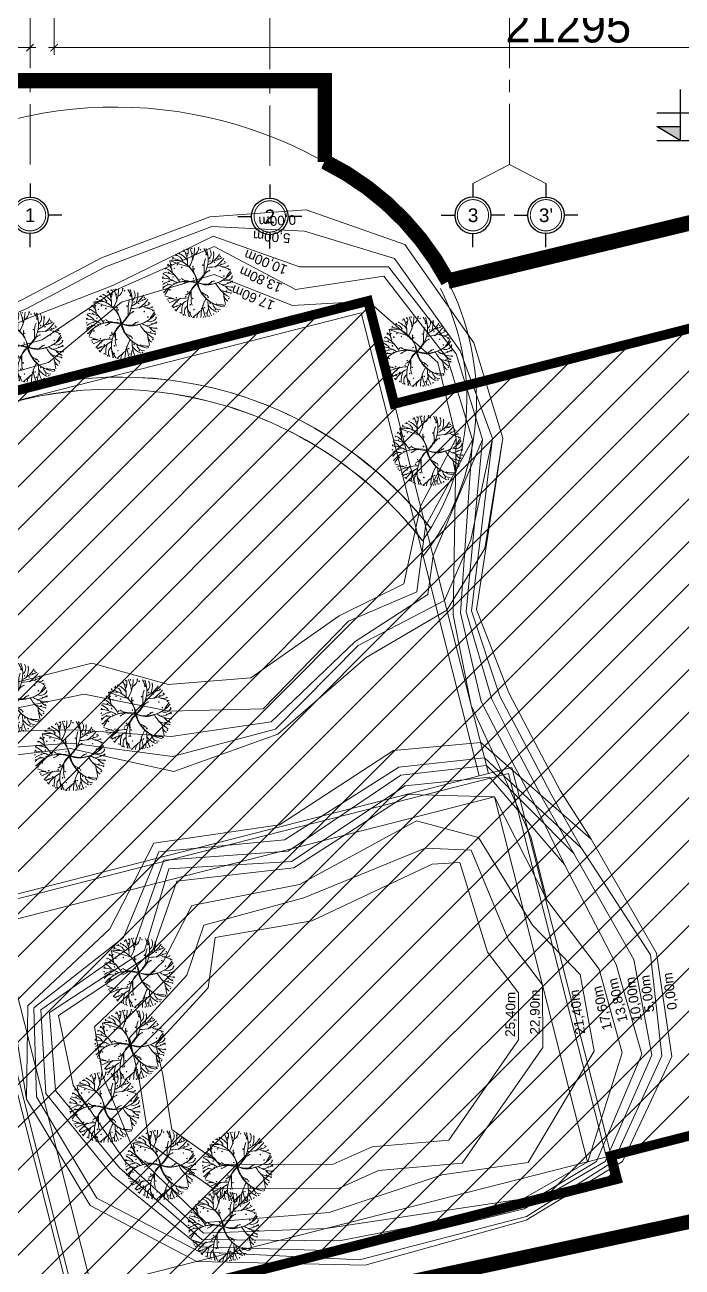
# Model space of a CAD drawing. Header units: millimetres. Extents: x 886808 to 1650903, y -1008069 to 230892.
# Drawn here: x 976411 to 990026, y -286187 to -260456 of the extents above; entities that cross this region are included whole.
import ezdxf
from ezdxf.enums import TextEntityAlignment as Align

# ---------------------------------------------------------------- set-up
doc = ezdxf.new("R2010")
doc.units = ezdxf.units.MM
for name, pattern in [('CENTER', [2, 1.25, -0.25, 0.25, -0.25]), ('CENTER2', [28.575, 19.05, -3.175, 3.175, -3.175]), ('CONTINOUS', [0]), ('DASHED2', [0.375, 0.25, -0.125]), ('PHANTOM2', [31.75, 15.875, -3.175, 3.175, -3.175, 3.175, -3.175])]:
    doc.linetypes.add(name, pattern=pattern)
doc.layers.get('0').update_dxf_attribs({"lineweight": 0})
for name, color, linetype, lineweight in [('0___TUONG XAY MOI', 10, 'Continuous', 40), ('8l', 8, 'Continuous', 5), ('8l NET TO', 8, 'Continuous', 9), ('A_Dim', 8, 'Continuous', 5), ('DIM', 149, 'Continuous', 13), ('DMANH', 116, 'Continuous', 15), ('net truc', 250, 'CENTER2', 5), ('Text', 250, 'Continuous', 25)]:
    doc.layers.add(name, color=color, linetype=linetype, lineweight=lineweight)
doc.layers.add('0_Kinh', color=142, linetype='Continuous')
doc.layers.add('4', color=4, linetype='Continuous')
doc.styles.add('Arial', font='arial.ttf', dxfattribs={"height": 253.361452})
doc.styles.add('ISO2', font='')
doc.styles.get('ISO2').set_extended_font_data('.VnAvantH')
doc.dimstyles.new('Copy of 1-100-Ll', dxfattribs={"dimtxt": 700, "dimasz": 150, "dimexe": 150, "dimexo": 300, "dimgap": 90, "dimtad": 1, "dimdec": 0, "dimrnd": 5, "dimzin": 0, "dimtxsty": 'ISO2', "dimblk": 'ARCHTICK', "dimcen": 100, "dimdle": 120, "dimclrd": 256, "dimclre": 256, "dimclrt": 2, "dimadec": 0, "dimazin": 0, "dimtfac": 1, "dimtdec": 0, "dimtix": 1, "dimtmove": 1, "dimatfit": 3, "dimldrblk": 'OPEN30', "dimfxl": 900, "dimtolj": 1, "dimtzin": 0, "dimlwd": 13, "dimlwe": 13, "dimarcsym": 1})

# ---------------------------------------------------------------- blocks, each defined once
blk = doc.blocks.new('tree9')
for centre, radius, start, end in [((-795, 318), 758, 35.2556, 48.2655), ((-245, 896), 3.75, 0, 180), ((-245, 896), 3.75, 180, 0), ((-721, 672), 546, 356.9454, 26.6607), ((-298, 894), 128, 326.7152, 25.9404), ((-182, 938), 3.75, 0, 180), ((-182, 938), 3.75, 180, 0), ((-8233, 4110), 8688, 338.0574, 338.8265), ((-130, 948), 3.75, 0, 180), ((-130, 948), 3.75, 180, 0), ((1344, 400), 1582, 158.7733, 158.8265), ((-7645, -9739), 13093, 54.3945, 54.8866), ((-372, 657), 436, 338.9912, 48.6002), ((-81, 976), 3.75, 0, 180), ((-81, 976), 3.75, 180, 0), ((-35, 990), 3.75, 0, 180), ((-35, 990), 3.75, 180, 0), ((-77, 906), 101, 335.3975, 62.7353), ((-220, 829), 301, 3.2809, 33.8333), ((46, 990), 3.75, 0, 180), ((46, 990), 3.75, 180, 0), ((-261, 1023), 384, 323.3595, 356.7486), ((-195, 1241), 546, 296.9454, 326.6607), ((56, 931), 3.75, 0, 180), ((56, 931), 3.75, 180, 0), ((-5, 1058), 198, 302.6988, 336.0759), ((119, 987), 3.75, 0, 180), ((119, 987), 3.75, 180, 0), ((123, 913), 3.75, 0, 180), ((123, 913), 3.75, 180, 0), ((-539, 1128), 758, 335.2556, 348.2655), ((161, 962), 3.75, 0, 180), ((161, 962), 3.75, 180, 0), ((172, 903), 3.75, 0, 180), ((172, 903), 3.75, 180, 0), ((203, 966), 3.75, 0, 180), ((203, 966), 3.75, 180, 0), ((208, 986), 128, 266.7152, 325.9404), ((-974, 9465), 8688, 278.0574, 278.8265), ((280, 931), 3.75, 0, 180), ((280, 931), 3.75, 180, 0), ((602, -684), 1582, 98.7733, 98.8265), ((-372, 607), 101, 35.3975, 122.7353), ((-377, 445), 301, 63.2809, 93.8333), ((-375, 745), 3.75, 0, 180), ((-375, 745), 3.75, 180, 0), ((-565, 505), 384, 23.3595, 56.7486), ((-322, 836), 3.75, 0, 180), ((-322, 836), 3.75, 180, 0), ((-467, 745), 198, 2.6988, 36.0759), ((-287, 805), 3.75, 0, 180), ((-287, 805), 3.75, 180, 0), ((-242, 752), 3.75, 0, 180), ((-242, 752), 3.75, 180, 0), ((-210, 843), 3.75, 0, 180), ((-210, 843), 3.75, 180, 0), ((-183, 765), 3.75, 0, 180), ((-183, 765), 3.75, 180, 0), ((-173, 870), 3.75, 0, 180), ((-173, 870), 3.75, 180, 0), ((-123, 826), 3.75, 0, 180), ((-123, 826), 3.75, 180, 0), ((-42, 875), 3.75, 0, 180), ((-42, 875), 3.75, 180, 0), ((20, 731), 2.53, 3.3236, 206.7152), ((1484, 1468), 1642, 206.7152, 209.7311), ((-33, 931), 436, 278.9912, 348.6002), ((-219, 645), 292, 330.3554, 21.8196), ((54, 750), 3.75, 0, 180), ((54, 750), 3.75, 0, 180), ((54, 750), 3.75, 0, 180), ((54, 750), 3.75, 180, 0), ((54, 750), 3.75, 180, 0), ((54, 750), 3.75, 180, 0), ((154, 821), 3.75, 0, 180), ((154, 821), 3.75, 180, 0), ((244, 863), 3.75, 0, 180), ((244, 863), 3.75, 180, 0), ((330, 800), 101, 275.3975, 2.7353), ((350, 752), 3.75, 0, 180), ((350, 752), 3.75, 180, 0), ((-12673, 2031), 13093, 354.3945, 354.8866), ((192, 885), 301, 303.2809, 333.8333), ((382, 861), 3.75, 0, 180), ((382, 861), 3.75, 180, 0), ((427, 735), 3.75, 0, 180), ((427, 735), 3.75, 180, 0), ((452, 776), 3.75, 0, 180), ((452, 776), 3.75, 180, 0), ((487, 707), 3.75, 0, 180), ((487, 707), 3.75, 180, 0), ((-472, 409), 128, 26.7152, 85.9404), ((-459, 536), 3.75, 0, 180), ((-459, 536), 3.75, 180, 0), ((5063, -11269), 13093, 114.3945, 114.8866), ((-304, 227), 436, 38.9912, 108.6002), ((-430, 560), 3.75, 0, 180), ((-430, 560), 3.75, 180, 0), ((-429, 644), 3.75, 0, 180), ((-429, 644), 3.75, 180, 0), ((-357, 637), 3.75, 0, 180), ((-357, 637), 3.75, 180, 0), ((-175, 917), 317, 246.5623, 270.6123), ((-263, 689), 3.75, 0, 180), ((-263, 689), 3.75, 180, 0), ((-210, 585), 3.75, 0, 180), ((-210, 585), 3.75, 180, 0), ((-78, 2240), 1642, 266.7152, 269.7311), ((-129, 674), 3.75, 0, 180), ((-129, 674), 3.75, 180, 0), ((-127, 674), 1.79, 42.8151, 197.1849), ((5, 715), 140, 197.1849, 241.7271), ((-2916, -3037), 4607, 50.1713, 52.0895), ((28, 700), 3.75, 0, 180), ((28, 700), 3.75, 180, 0), ((-94, 1002), 533, 285.2496, 316.7974), ((1597, -271), 1642, 146.7152, 149.7311), ((214, 602), 3.75, 0, 180), ((214, 602), 3.75, 180, 0), ((226, 629), 2.53, 303.3236, 146.7152), ((245, 640), 3.75, 0, 180), ((245, 640), 3.75, 180, 0), ((560, 1070), 546, 236.9454, 266.6607), ((338, 1018), 384, 263.3595, 296.7486), ((333, 665), 3.75, 0, 180), ((333, 665), 3.75, 180, 0), ((291, 1311), 758, 275.2556, 288.2655), ((392, 585), 3.75, 0, 180), ((392, 585), 3.75, 180, 0), ((403, 543), 3.75, 0, 180), ((403, 543), 3.75, 180, 0), ((497, 813), 198, 242.6988, 276.0759), ((541, 593), 128, 206.7152, 265.9404), ((469, 599), 3.75, 0, 180), ((469, 599), 3.75, 180, 0), ((515, 640), 3.75, 0, 180), ((515, 640), 3.75, 180, 0), ((525, 564), 3.75, 0, 180), ((525, 564), 3.75, 180, 0), ((-491, -68), 546, 56.9454, 86.6607), ((-222, -309), 758, 95.2556, 108.2655), ((-455, 438), 3.75, 0, 180), ((-455, 438), 3.75, 180, 0), ((-428, 189), 198, 62.6988, 96.0759), ((-445, 371), 3.75, 0, 180), ((-445, 371), 3.75, 180, 0), ((-269, -16), 384, 83.3595, 116.7486), ((-122, 117), 301, 123.2809, 153.8333), ((-386, 504), 3.75, 0, 180), ((-386, 504), 3.75, 180, 0), ((-385, 368), 3.75, 0, 180), ((-385, 368), 3.75, 180, 0), ((-382, 441), 3.75, 0, 180), ((-382, 441), 3.75, 180, 0), ((103, 71), 436, 98.9912, 168.6002), ((-294, 367), 3.75, 0, 180), ((-294, 367), 3.75, 180, 0), ((-3023, 1291), 2970, 336.8028, 342.3341), ((-197, 445), 3.75, 0, 180), ((-197, 445), 3.75, 0, 180), ((-197, 445), 3.75, 0, 180), ((-197, 445), 3.75, 180, 0), ((-197, 445), 3.75, 180, 0), ((-197, 445), 3.75, 180, 0), ((-196, 447), 1.79, 102.8151, 257.1849), ((-166, 582), 140, 257.1849, 301.7271), ((37, 169), 318, 88.4216, 136.3069), ((-184, 398), 3.75, 0, 180), ((-184, 398), 3.75, 0, 180), ((-184, 398), 3.75, 180, 0), ((-184, 398), 3.75, 180, 0), ((-161, 459), 3.75, 0, 180), ((-161, 459), 3.75, 180, 0), ((-136, 368), 140, 317.1849, 1.7271), ((-25, 445), 3.75, 0, 180), ((-25, 445), 3.75, 180, 0), ((441, 345), 436, 158.9912, 228.6002), ((420, 322), 409, 156.0737, 190.394), ((373, 775), 436, 218.9912, 288.6002), ((200, 572), 176, 208.762, 283.5925), ((64, 287), 140, 17.1849, 61.7271), ((158, 354), 3.75, 0, 180), ((158, 354), 3.75, 180, 0), ((147, -1238), 1642, 86.7152, 89.7311), ((281, 607), 209, 259.1238, 289.3959), ((791, 330), 546, 176.9454, 206.6607), ((256, 420), 3.75, 0, 180), ((256, 420), 3.75, 180, 0), ((343, 382), 3.75, 0, 180), ((343, 382), 3.75, 180, 0), ((413, 431), 3.75, 0, 180), ((413, 431), 3.75, 180, 0), ((-4994, 12271), 13093, 294.3945, 294.8866), ((452, 375), 3.75, 0, 180), ((452, 375), 3.75, 180, 0), ((453, 501), 3.75, 0, 180), ((453, 501), 3.75, 0, 180), ((453, 501), 3.75, 0, 180), ((453, 501), 3.75, 0, 180), ((453, 501), 3.75, 180, 0), ((453, 501), 3.75, 180, 0), ((453, 501), 3.75, 180, 0), ((453, 501), 3.75, 180, 0), ((7294, 5857), 8688, 218.0574, 218.8265), ((501, 354), 3.75, 0, 180), ((501, 354), 3.75, 180, 0), ((522, 427), 3.75, 0, 180), ((522, 427), 3.75, 180, 0), ((-708, -583), 1582, 38.7733, 38.8265), ((-420, 315), 3.75, 0, 180), ((-420, 315), 3.75, 180, 0), ((-389, 256), 3.75, 0, 180), ((-389, 256), 3.75, 180, 0), ((-371, 221), 3.75, 0, 180), ((-371, 221), 3.75, 180, 0), ((-261, 202), 101, 95.3975, 182.7353), ((-298, 298), 3.75, 0, 180), ((-298, 298), 3.75, 180, 0), ((12742, -1029), 13093, 174.3945, 174.8866), ((-231, 225), 3.75, 0, 180), ((-231, 225), 3.75, 180, 0), ((-190, 285), 3.75, 0, 180), ((-190, 285), 3.75, 180, 0), ((265, -239), 546, 116.9454, 146.6607), ((-182, 179), 3.75, 0, 180), ((-182, 179), 3.75, 180, 0), ((608, -126), 758, 155.2556, 168.2655), ((-85, 180), 3.75, 0, 180), ((-85, 180), 3.75, 0, 180), ((-85, 180), 3.75, 0, 180), ((-85, 180), 3.75, 0, 180), ((-85, 180), 3.75, 180, 0), ((-85, 180), 3.75, 180, 0), ((-85, 180), 3.75, 180, 0), ((-85, 180), 3.75, 180, 0), ((331, -21), 384, 143.3595, 176.7486), ((-34, 274), 1.79, 162.8151, 317.1849), ((-18, 252), 3.75, 0, 180), ((-18, 252), 3.75, 180, 0), ((-1415, -466), 1642, 26.7152, 29.7311), ((50, 271), 2.53, 183.3236, 26.7152), ((197, 328), 1.79, 222.8151, 17.1849), ((224, 322), 3.75, 0, 180), ((224, 322), 3.75, 180, 0), ((235, 189), 3.75, 0, 180), ((235, 189), 3.75, 180, 0), ((368, 108), 128, 146.7152, 205.9404), ((864, 684), 758, 215.2556, 228.2655), ((250, 240), 3.75, 0, 180), ((250, 240), 3.75, 180, 0), ((634, 496), 384, 203.3595, 236.7486), ((294, 196), 3.75, 0, 180), ((294, 196), 3.75, 180, 0), ((446, 557), 301, 243.2809, 273.8333), ((322, 242), 3.75, 0, 180), ((322, 242), 3.75, 180, 0), ((536, 257), 198, 182.6988, 216.0759), ((357, 189), 3.75, 0, 180), ((357, 189), 3.75, 180, 0), ((442, 395), 101, 215.3975, 302.7353), ((396, 305), 3.75, 0, 180), ((396, 305), 3.75, 180, 0), ((448, 235), 3.75, 0, 180), ((448, 235), 3.75, 180, 0), ((480, 280), 3.75, 0, 180), ((480, 280), 3.75, 180, 0), ((-336, 165), 3.75, 0, 180), ((-336, 165), 3.75, 180, 0), ((-290, 122), 3.75, 0, 180), ((-290, 122), 3.75, 180, 0), ((-532, 1686), 1582, 278.7733, 278.8265), ((1044, -8464), 8688, 98.0574, 98.8265), ((-139, 16), 128, 86.7152, 145.9404), ((-235, 140), 3.75, 0, 180), ((-235, 140), 3.75, 180, 0), ((-231, 88), 3.75, 0, 180), ((-231, 88), 3.75, 180, 0), ((-182, 53), 3.75, 0, 180), ((-182, 53), 3.75, 180, 0), ((-174, 139), 3.75, 0, 180), ((-174, 139), 3.75, 0, 180), ((-174, 139), 3.75, 0, 180), ((-174, 139), 3.75, 0, 180), ((-174, 139), 3.75, 0, 180), ((-174, 139), 3.75, 0, 180), ((-174, 139), 3.75, 0, 180), ((-174, 139), 3.75, 0, 180), ((-174, 139), 3.75, 0, 180), ((-174, 139), 3.75, 0, 180), ((-174, 139), 3.75, 0, 180), ((-174, 139), 3.75, 0, 180), ((-174, 139), 3.75, 180, 0), ((-174, 139), 3.75, 180, 0), ((-174, 139), 3.75, 180, 0), ((-174, 139), 3.75, 180, 0), ((-174, 139), 3.75, 180, 0), ((-174, 139), 3.75, 180, 0), ((-174, 139), 3.75, 180, 0), ((-174, 139), 3.75, 180, 0), ((-174, 139), 3.75, 180, 0), ((-174, 139), 3.75, 180, 0), ((-174, 139), 3.75, 180, 0), ((-174, 139), 3.75, 180, 0), ((-130, 98), 3.75, 0, 180), ((-130, 98), 3.75, 180, 0), ((-112, 21), 3.75, 0, 180), ((-112, 21), 3.75, 180, 0), ((74, -56), 198, 122.6988, 156.0759), ((-63, 11), 3.75, 0, 180), ((-63, 11), 3.75, 180, 0), ((-60, 154), 3.75, 0, 180), ((-60, 154), 3.75, 180, 0), ((289, 173), 301, 183.2809, 213.8333), ((-4, 98), 3.75, 0, 180), ((-4, 98), 3.75, 180, 0), ((0, 4), 3.75, 0, 180), ((0, 4), 3.75, 180, 0), ((32, 165), 3.75, 0, 180), ((32, 165), 3.75, 180, 0), ((39, 77), 3.75, 0, 180), ((39, 77), 3.75, 180, 0), ((146, 95), 101, 155.3975, 242.7353), ((74, 7), 3.75, 0, 180), ((74, 7), 3.75, 180, 0), ((7714, 10741), 13093, 234.3945, 234.8866), ((119, 102), 3.75, 0, 180), ((119, 102), 3.75, 180, 0), ((151, 14), 3.75, 0, 180), ((151, 14), 3.75, 180, 0), ((-1275, 602), 1582, 338.7733, 338.8265), ((8303, -3108), 8688, 158.0574, 158.8265), ((244, 139), 3.75, 0, 180), ((244, 139), 3.75, 0, 180), ((244, 139), 3.75, 180, 0), ((244, 139), 3.75, 180, 0), ((277, 74), 3.75, 0, 180), ((277, 74), 3.75, 180, 0), ((364, 140), 3.75, 0, 180), ((364, 140), 3.75, 180, 0), ((406, 168), 3.75, 0, 180), ((406, 168), 3.75, 180, 0)]:
    blk.add_arc(centre, radius, start, end)
blk = doc.blocks.new('TTTTTTTTTTTTTTTTTTTTT')
at = {"layer": '8l', "transparency": 33554636}
for p, q in [((1319427, 190613, -4649), (1309156, 187992, -4649)), ((1321924, 180826, -4649), (1319427, 190613, -4649)), ((1319283, 190369, -4649), (1309399, 187847, -4649)), ((1321730, 180777, -4649), (1319283, 190369, -4649))]:
    blk.add_line(p, q, dxfattribs=at)
at = {"layer": '8l', "transparency": 33554636, "elevation": -4649}
for points in [[(1322217, 187772), (1321616, 189745), (1320191, 191781), (1318148, 192500), (1316147, 192355), (1313906, 191503), (1312270, 190640), (1310317, 189771), (1308764, 188389), (1308029, 186412), (1308920, 184220), (1309969, 182245), (1311346, 181119), (1313257, 181342), (1315404, 180869), (1317561, 181638), (1319389, 183225), (1321061, 184209), (1321849, 185485), (1322217, 187772)], [(1323134, 178210), (1322800, 179512), (1322309, 180620), (1321566, 182232), (1321192, 184114), (1321253, 187761)], [(1323495, 178944), (1322889, 180170), (1322409, 181082), (1321771, 182315), (1321345, 184150), (1321594, 187736)], [(1323688, 179172), (1323062, 180271), (1322593, 181163), (1321992, 182367), (1321462, 184173), (1321801, 187743)], [(1323850, 179280), (1323235, 180372), (1322776, 181244), (1322157, 182425), (1321567, 184198), (1322007, 187764)], [(1324052, 179467), (1323408, 180472), (1322959, 181325), (1322344, 182499), (1321675, 184225), (1322217, 187772)], [(1312356, 174079), (1312033, 176093), (1311677, 176838), (1311606, 177842), (1311513, 179465), (1311155, 180350), (1309958, 181316), (1308685, 182019), (1307316, 182222), (1305025, 181987), (1303108, 181421), (1301885, 180908), (1300552, 180767), (1300025, 180975), (1298713, 181255), (1297579, 182178), (1296689, 182799), (1295305, 183063), (1293468, 182772), (1291965, 182242), (1290929, 182195), (1289628, 181538)], [(1315883, 170719), (1319365, 170643), (1322700, 171575), (1324701, 172792), (1325721, 174966), (1325404, 177101), (1324052, 179467), (1321762, 181465), (1319953, 181299), (1317592, 179763), (1314993, 179382), (1314079, 177607), (1312383, 176012), (1312356, 174079), (1313670, 171876), (1315883, 170719)]]:
    blk.add_lwpolyline(points, dxfattribs=at)
for points in [[(1322007, 187764), (1321336, 189578), (1319978, 191494), (1318111, 192060), (1316190, 192158), (1313988, 191321), (1312357, 190460), (1310423, 189600), (1308943, 188229), (1308352, 186404), (1309101, 184305), (1310225, 182491), (1311415, 181325), (1313285, 181451), (1315380, 181179), (1317508, 181741), (1319224, 183476), (1321009, 184411), (1321553, 185662)], [(1321801, 187743), (1321250, 189515), (1319854, 191322), (1318011, 191317), (1316222, 191956), (1314144, 190932), (1312445, 190280), (1310529, 189428), (1309035, 188150), (1308600, 186420), (1309286, 184383), (1310422, 182878), (1311537, 181690), (1313355, 181727), (1315347, 181589), (1317424, 181895), (1319163, 183559), (1320668, 184536), (1320775, 185332)], [(1321594, 187736), (1321070, 189421), (1319752, 191128), (1317926, 190849), (1316240, 191742), (1314209, 190843), (1312675, 189807), (1310635, 189256), (1309119, 188041), (1308813, 186440), (1309357, 184440), (1310698, 183162), (1311667, 182080), (1313545, 182472), (1315305, 182119), (1317253, 182165), (1319021, 183979), (1320435, 184590), (1320617, 185949)], [(1321253, 187761), (1320875, 189339), (1319427, 190612), (1317864, 190519), (1316243, 191164), (1314318, 190590), (1312809, 189341), (1310823, 188781), (1309156, 187992), (1309032, 186464), (1309638, 184587), (1310858, 183369), (1311855, 182644), (1313707, 183108), (1315293, 182671), (1316997, 182806), (1318830, 184089), (1320167, 184754), (1320511, 186366)], [(1315934, 170917), (1319247, 170753), (1322709, 171653), (1324510, 172790), (1325514, 174981), (1325278, 177067), (1323850, 179280), (1321841, 181151), (1320064, 180955), (1317695, 179455), (1315097, 179205), (1314363, 177431), (1312506, 175974), (1312557, 174132), (1313813, 172027)], [(1311169, 178081), (1322409, 180950), (1324585, 172423), (1313345, 169555)], [(1315953, 171024), (1319058, 170929), (1322658, 171807), (1324337, 172788), (1325306, 174995), (1324935, 176973), (1323688, 179172), (1321882, 180992), (1320106, 180790), (1317776, 179214), (1315200, 179028), (1314589, 177292), (1312652, 175928), (1312754, 174198), (1314126, 172497)], [(1311290, 178009), (1322337, 180828), (1324463, 172495), (1313417, 169676)], [(1315987, 171173), (1318826, 171146), (1322655, 171887), (1324159, 172786), (1325100, 175010), (1324570, 176870), (1323495, 178944), (1321943, 180752), (1320194, 180570), (1317845, 179006), (1315304, 178852), (1314799, 177162), (1312826, 175874), (1312957, 174259), (1314277, 172660)], [(1316017, 171306), (1318554, 171400), (1322642, 172017), (1323978, 172784), (1324690, 175038), (1324212, 176771), (1323134, 178210), (1322048, 180342), (1320250, 180390), (1317889, 178875), (1315469, 178598), (1314939, 177092), (1313017, 175814), (1313322, 174369), (1314406, 172779)], [(1311777, 177721), (1322048, 180342), (1323976, 172784), (1313706, 170163)], [(1316068, 171529), (1318621, 171731), (1320960, 172510), (1322741, 172771), (1324112, 175078), (1323822, 176663), (1322837, 177684), (1321716, 179497), (1320428, 179844), (1318005, 178529), (1315778, 178091), (1315188, 176942), (1313761, 175581), (1313932, 174560), (1314604, 172939)], [(1316226, 172225), (1318814, 172232), (1319643, 172601), (1321380, 172757), (1323047, 175152), (1323042, 176451), (1322338, 177374), (1321561, 179235), (1320613, 179277), (1318098, 178249), (1316026, 177681), (1315677, 176649), (1314484, 175354), (1314684, 174488), (1314901, 173163)], [(1316385, 172725), (1318707, 172731), (1319515, 173091), (1321103, 173234), (1322546, 175308), (1322542, 176282), (1321901, 177122), (1321326, 178980), (1320756, 178950), (1318260, 177775), (1316262, 177431), (1316116, 176388), (1315031, 175209), (1315175, 174585), (1315360, 173450)]]:
    blk.add_lwpolyline(points, close=True, dxfattribs=at)
at = {"layer": '8l', "transparency": 33554636, "const_width": 1, "elevation": -4552}
blk.add_lwpolyline([(1280207, 161099), (1304818, 167378), (1304694, 167863), (1313221, 170039), (1313345, 169555), (1324585, 172423), (1322409, 180950), (1321924, 180826), (1319427, 190612), (1309156, 187992), (1304893, 186904), (1303805, 191167), (1298379, 189782), (1298898, 187748), (1294635, 186660)], dxfattribs=at)
at = {"layer": '8l', "transparency": 33554636, "xscale": 1.462499998603611, "yscale": 1.462499998603611, "zscale": 1.462499998603611, "rotation": 272.470392710168}
for p in [(1315165, 191011, -4649), (1313592, 190161, -4649), (1311654, 189677, -4649), (1319711, 189586, -4649), (1319927, 187534, -4649), (1311325, 182422, -4649), (1313895, 182074, -4649), (1312523, 181213, -4649), (1313955, 176720, -4649), (1313770, 175226, -4649), (1313243, 173929, -4649), (1314401, 172734, -4649), (1315998, 172701, -4649), (1315703, 171465, -4649)]:
    blk.add_blockref('tree9', p, dxfattribs=at)
at = {"layer": '8l', "transparency": 33554636, "style": 'Arial'}
for s, rotation, p in [('0,00m', 182.9153, (1317552, 192175, -4649)), ('5,00m', 175.5512, (1317423, 191840, -4649)), ('10,00m', 158.28, (1317270, 191321, -4649)), ('13,80m', 156.1467, (1317162, 190965, -4649)), ('17,60m', 157.4848, (1317003, 190588, -4649)), ('13,80m', 104.1667, (1324501, 176105, -4649)), ('10,00m', 99.5745, (1324828, 176131, -4649)), ('5,00m', 97.6481, (1325109, 176251, -4649)), ('0,00m', 97.8203, (1325579, 176302, -4649)), ('25,40m', 89.2163, (1322275, 175838, -4649)), ('22,90m', 89.8315, (1322783, 175884, -4649)), ('21,40m', 98.5162, (1323660, 175868, -4649)), ('17,60m', 104.1667, (1324178, 175942, -4649))]:
    blk.add_text(s, height=200, rotation=rotation, dxfattribs=at).set_placement(p, align=Align.TOP_CENTER)
blk = doc.blocks.new('_ArchTick')
at = {"color": 0, "linetype": 'ByBlock', "const_width": 0.15}
blk.add_lwpolyline([(-0.5, -0.5), (0.5, 0.5)], dxfattribs=at)
blk = doc.blocks.new('*D190')
at = {"layer": 'A_Dim', "lineweight": 13, "transparency": 16777216}
for p, q in [((1001451, -283302), (1002004, -285938)), ((1002091, -285766), (971282, -292236)), ((970877, -289723), (971431, -292359))]:
    blk.add_line(p, q, dxfattribs=at)
at = {"layer": 'Defpoints', "color": 0, "transparency": 16777216}
for p in [(1001389, -283009), (970816, -289429), (971400, -292212)]:
    blk.add_point(p, dxfattribs=at)
at = {"layer": 'A_Dim', "lineweight": 13, "transparency": 16777216, "xscale": 150, "yscale": 150, "zscale": 150}
for p, rotation in [((1001973, -285791), 11.86025911202576), ((971400, -292212), 191.8602591120258)]:
    blk.add_blockref('_ArchTick', p, dxfattribs=dict(at, rotation=rotation))
at = {"layer": 'A_Dim', "color": 2, "transparency": 16777216, "insert": (986594, -288559), "char_height": 700, "attachment_point": 5, "rotation": 11.8603, "style": 'ISO2'}
blk.add_mtext('\\A1;31240', dxfattribs=at)
blk = doc.blocks.new('_Open30')
at = {"color": 0, "linetype": 'ByBlock', "lineweight": -2}
for p, q in [((-1, 0.27), (0, 0)), ((0, 0), (-1, -0.27)), ((0, 0), (-1, 0))]:
    blk.add_line(p, q, dxfattribs=at)
blk = doc.blocks.new('coss')
at = {"layer": '0_Kinh'}
blk.add_hatch(color=256, dxfattribs=at).paths.add_polyline_path([(0, 180), (-300, 180), (0, 0)])
for p, q in [((0, 660), (0, 0)), ((-300, 360), (858, 360)), ((0, 0), (-300, 180)), ((-300, 180), (0, 180))]:
    blk.add_line(p, q, dxfattribs=at)
at = {"layer": '4'}
blk.add_line((-300, 0), (300, 0), dxfattribs=at)
blk = doc.blocks.new('*D197')
at = {"layer": 'A_Dim', "lineweight": 13, "transparency": 16777216}
for p, q in [((976518, -259556), (976518, -261078)), ((973668, -259656), (973668, -261078)), ((973548, -260928), (976638, -260928))]:
    blk.add_line(p, q, dxfattribs=at)
at = {"layer": 'Defpoints', "color": 0, "transparency": 16777216}
for p in [(973668, -259356), (976518, -259256), (976518, -260928)]:
    blk.add_point(p, dxfattribs=at)
at = {"layer": 'A_Dim', "lineweight": 13, "transparency": 16777216, "xscale": 150, "yscale": 150, "zscale": 150, "rotation": 180}
blk.add_blockref('_ArchTick', (973668, -260928), dxfattribs=at)
at = {"layer": 'A_Dim', "lineweight": 13, "transparency": 16777216, "xscale": 150, "yscale": 150, "zscale": 150}
blk.add_blockref('_ArchTick', (976518, -260928), dxfattribs=at)
at = {"layer": 'A_Dim', "color": 2, "transparency": 16777216, "insert": (975093, -260476), "char_height": 700, "attachment_point": 5, "style": 'ISO2'}
blk.add_mtext('\\A1;2850', dxfattribs=at)
blk = doc.blocks.new('*D1072')
at = {"layer": 'A_Dim', "lineweight": 13, "transparency": 16777216}
for p, q in [((977018, -259556), (977018, -261078)), ((998315, -259555), (998315, -261078)), ((976898, -260928), (998435, -260928))]:
    blk.add_line(p, q, dxfattribs=at)
at = {"layer": 'Defpoints', "color": 0, "transparency": 16777216}
for p in [(977018, -259256), (998315, -259255), (998315, -260928)]:
    blk.add_point(p, dxfattribs=at)
at = {"layer": 'A_Dim', "lineweight": 13, "transparency": 16777216, "xscale": 150, "yscale": 150, "zscale": 150, "rotation": 180}
blk.add_blockref('_ArchTick', (977018, -260928), dxfattribs=at)
at = {"layer": 'A_Dim', "lineweight": 13, "transparency": 16777216, "xscale": 150, "yscale": 150, "zscale": 150}
blk.add_blockref('_ArchTick', (998315, -260928), dxfattribs=at)
at = {"layer": 'A_Dim', "color": 2, "transparency": 16777216, "insert": (987667, -260476), "char_height": 700, "attachment_point": 5, "style": 'ISO2'}
blk.add_mtext('\\A1;21295', dxfattribs=at)
blk = doc.blocks.new('*U900')
for p, q in [((0, 7), (0, 4)), ((-7, 0), (-4, 0)), ((7, 0), (4, 0)), ((0, -7), (0, -4))]:
    blk.add_line(p, q)
blk.add_circle((0, 0), 4)
at = {"layer": 'net truc', "color": 4, "linetype": 'CONTINOUS', "ltscale": 0.08, "const_width": 0.208}
blk.add_lwpolyline([(3.43, -0.02, 0.414214), (0.02, 3.43, 2.414214), (3.43, -0.02, 0.24166)], format="xyb", dxfattribs=at)
at = {"color": 7, "style": 'Arial', "flags": 8}
blk.add_attdef('DETAIL#', text='', height=3, dxfattribs=at).set_placement((0, 0), align=Align.MIDDLE_CENTER)
blk = doc.blocks.new('TRUC KHU NHA HANG')
at = {"layer": '8l NET TO', "color": 251, "linetype": 'CENTER', "ltscale": 1000, "true_color": 0x636466, "transparency": 33554636}
blk.add_line((10000, -3993), (10000, 41164), dxfattribs=at)
blk.add_lwpolyline([(10756, -4387), (10000, -3999)], dxfattribs=at)
at = {"layer": 'Text', "transparency": 33554636, "xscale": 94.41941626506186, "yscale": 94.41941626506186, "zscale": 94.41941626506186}
blk.add_blockref('*U900', (10756, -5048), dxfattribs=at).add_auto_attribs({'DETAIL#': "3'"})
blk = doc.blocks.new('TRUC KHU BEP')
at = {"layer": '8l NET TO', "color": 251, "linetype": 'CENTER', "ltscale": 1000, "true_color": 0x636466, "transparency": 33554636}
for p, q in [((70, -3999), (70, 41158)), ((5035, -4024), (5035, 41133)), ((10000, -3999), (10000, 41158))]:
    blk.add_line(p, q, dxfattribs=at)
blk.add_lwpolyline([(9244, -4387), (10000, -3999)], dxfattribs=at)
at = {"layer": 'Text', "transparency": 33554636, "xscale": 94.41941626506186, "yscale": 94.41941626506186, "zscale": 94.41941626506186}
for p, values in [((70, -5048), {'DETAIL#': '1'}), ((5035, -5073), {'DETAIL#': '2'})]:
    blk.add_blockref('*U900', p, dxfattribs=at).add_auto_attribs(values)
at = {"layer": 'Text', "transparency": 33554636}
ref = blk.add_blockref('*U900', (9244, -5048), dxfattribs=dict(at, xscale=-94.41941626506186, yscale=94.41941626506186, zscale=94.41941626506186))
ref.add_attrib('DETAIL#', '3', dxfattribs={"layer": '0', "color": 7, "height": 283, "style": 'Arial', "flags": 8}).set_placement((9246, -5048), align=Align.MIDDLE_CENTER)

msp = doc.modelspace()

# ---------------------------------------------------------------- linework, layer by layer
at = {"layer": '0___TUONG XAY MOI', "transparency": 33554636}
msp.add_lwpolyline([(951902.5, -261623.4), (982625.7, -261623.4)], dxfattribs=at)
at = {"layer": '8l NET TO', "transparency": 33554636}
for p, q in [((985946.7, -267825.8), (1002181.4, -263683)), ((988104.2, -267275.2), (1002181.4, -263683)), ((1006186.9, -279380), (988067.5, -284003.7)), ((1006186.9, -279380), (988067.6, -284003.8)), ((1006186.9, -279380), (988552.8, -283880))]:
    msp.add_line(p, q, dxfattribs=at)

# ---------------------------------------------------------------- block references
at = {"layer": 'DIM', "transparency": 33554636, "xscale": 1.594137350463252, "yscale": 1.594137350463252, "zscale": 1.594137350463252}
msp.add_blockref('coss', (989982, -262849.6), dxfattribs=at)

# ---------------------------------------------------------------- dimensions: what is measured, and where the dimension line sits
at = {"layer": 'A_Dim', "transparency": 33554636}
for base, p1, p2, picture, middle in [((976518.4, -260928.4), (973668.3, -259355.7), (976518.4, -259255.7), '*D197', (975093.4, -260476.4)), ((998315.1, -260928.4), (977018.4, -259255.7), (998315.1, -259255.5), '*D1072', (987666.7, -260476.4))]:
    dim = msp.add_linear_dim(base=base, p1=p1, p2=p2, dimstyle='Copy of 1-100-Ll', dxfattribs=at)
    dim.commit()
    dim.dimension.update_dxf_attribs({"geometry": picture, "text_midpoint": middle})

# ---------------------------------------------------------------- next in the draw order: block references
at = {"layer": '8l NET TO', "ltscale": 500, "transparency": 33554636}
msp.add_blockref('TTTTTTTTTTTTTTTTTTTTT', (-335907.9, -456788.1), dxfattribs=at)

# ---------------------------------------------------------------- next in the draw order: hatches: boundary and pattern name
h = msp.add_hatch(dxfattribs=at)
h.set_pattern_fill('ANSI31', color=256, scale=5000)
h.set_pattern_definition([(45, (215751.8, -124564.36), (-441.94174, 441.94174), [])])
h.paths.add_polyline_path([(946559.9, -266936.5), (937620.1, -269217.8), (937576, -269344.7), (944298.6, -295689.4), (968909.7, -289409.2), (968785.6, -288922.8), (977312.9, -286748), (977436.5, -287232.5), (988676.4, -284364.4), (988552.8, -283880), (1006186.9, -279380), (1002181.4, -263683), (984062.7, -268306.5), (983518.3, -266174.9), (968984.6, -269883.6), (967895.8, -265620.3), (962470.5, -267004.9), (962989.7, -269039.7), (958726.4, -270127.6), (957836.2, -266639.3), (951150.6, -268345.5), (951397.8, -269314.5), (947425.4, -270328.1)])

# ---------------------------------------------------------------- next in the draw order: linework, layer by layer
at = {"lineweight": 5, "transparency": 33554636}
msp.add_lwpolyline([(965057.3, -262917.8, -0.000693), (965119.1, -262938, 0.2084851), (974662.2, -262935.3, -0.292202), (984079.1, -264324.6, -0.0859687), (985175, -265776.1, -0.0859687)], format="xyb", dxfattribs=at)
at = {"layer": '0___TUONG XAY MOI', "transparency": 33554636}
msp.add_line((982625.7, -261623.4), (982625.7, -263299.5), dxfattribs=at)
msp.add_lwpolyline([(1021007.1, -262058.3), (1007068, -265525.4), (1004541.3, -261210.8), (1001513.8, -261066.9), (997812.2, -262733.7), (985175, -265776.1)], dxfattribs=at)
at = {"layer": '8l NET TO', "transparency": 33554636}
for p in [(985949.9, -267824.8), (988107.4, -267274.2)]:
    msp.add_line(p, (1002184.6, -263682), dxfattribs=at)
at = {"layer": '8l NET TO', "linetype": 'DASHED2', "ltscale": 1000, "transparency": 33554636}
msp.add_lwpolyline([(933677.1, -239285.3), (933777.8, -241959.4), (932744.6, -270686.9), (935943.9, -298332.8), (970090.8, -289565), (1001375.8, -282838.4), (1022753.6, -279776.5), (1016606, -217408.6), (932730.8, -214150.9), (933409, -232164), (933488.8, -234285.3), (933677.1, -239285.3)], dxfattribs=at)
at = {"layer": '8l NET TO', "ltscale": 500, "transparency": 33554636}
for points in [[(984820.1, -270890.2, 0.1586777), (980641.4, -268067.3, 0.3212449), (971711.8, -271251.8), (969672.1, -271772.3), (968040.2, -265377.2), (958350.7, -267849.9), (957880.9, -266008.7), (948288.3, -268456.4), (949005.3, -271266.4), (947455, -271662), (946342.4, -267301.8), (943047.9, -268142.4), (942843.6, -267341.8, -0.0315014), (945174.9, -265578.2, -0.0315014)], [(984824, -270889.2, 0.1586777), (980645.3, -268066.3, 0.3212449), (971715.8, -271250.8), (969676, -271771.3), (968044.1, -265376.2), (958354.7, -267848.9), (957884.8, -266007.7), (948292.2, -268455.4), (949009.2, -271265.4), (947458.9, -271661), (946346.3, -267300.8), (943051.8, -268141.4), (942847.5, -267340.8, -0.0314593), (945175.5, -265579.3, -0.0314593)], [(984646.1, -271141.3, 0.1586777), (980467.4, -268318.5, 0.3212449), (971537.9, -271502.9), (969498.1, -272023.4), (967866.2, -265628.4), (958176.8, -268101.1), (957706.9, -266259.8), (948114.3, -268707.6), (948831.3, -271517.5), (947281, -271913.1), (946168.4, -267552.9), (942873.9, -268393.6), (942669.6, -267593, -0.0315014), (945000.9, -265829.3, -0.0315014)], [(984650, -271140.3, 0.1586777), (980471.4, -268317.5, 0.3212449), (971541.8, -271501.9), (969502, -272022.4), (967870.2, -265627.4), (958180.7, -268100.1), (957710.8, -266258.8), (948118.2, -268706.6), (948835.2, -271516.5), (947284.9, -271912.1), (946172.3, -267551.9), (942877.9, -268392.6), (942673.6, -267592, -0.0314593), (945001.6, -265830.5, -0.0314593)]]:
    msp.add_lwpolyline(points, format="xyb", dxfattribs=at)
at = {"layer": '8l NET TO', "transparency": 33554636}
for points in [[(985021.7, -265915.9, -0.274634), (984647.8, -271140.9)], [(985221.1, -265867.9, -0.2862087), (984649.2, -271476.8)]]:
    msp.add_lwpolyline(points, format="xyb", dxfattribs=at)
at = {"layer": 'DMANH', "color": 20, "linetype": 'PHANTOM2', "ltscale": 100, "true_color": 0xf52d0a, "transparency": 33554636, "const_width": 300}
for points in [[(1021006.3, -262036.6), (1007067.1, -265503.6), (1004540.5, -261189), (1001516.2, -261044.1), (997810.2, -262712.4), (985174, -265754.1, 0.1561526), (982624.9, -263277.8), (982624.9, -261601.6), (951901.6, -261601.6, 0.4207918), (949584.1, -262216.5, 0.8200393), (944862.9, -265525), (944174.5, -266009.2), (942514.6, -265969.1), (941002.1, -267164.9), (939227.1, -266986.4), (937758.6, -268086.8), (937619.3, -269196), (937540.6, -269422.9), (932743.7, -270665.2), (933776.9, -241937.7)], [(985174.8, -265775.9, 0.1561526), (982625.7, -263299.5), (982625.7, -261623.4), (951902.5, -261623.4, 0.4207918), (949584.9, -262238.2, 0.8200393), (944863.7, -265546.7), (944175.3, -266031), (942515.5, -265990.8), (941002.9, -267186.7), (939227.9, -267008.2), (937759.4, -268108.5), (937620.1, -269217.8), (937541.4, -269444.6), (932744.8, -270686.9), (935944.2, -298332.8), (970091, -289564.9), (1001376.1, -282838.4), (1022753.9, -279776.4), (1021007.1, -262058.3), (1007068, -265525.4), (1004541.3, -261210.8), (1001517, -261065.9), (997811.1, -262734.2), (985174.8, -265775.9)]]:
    msp.add_lwpolyline(points, format="xyb", dxfattribs=at)
at = {"layer": 'DMANH', "linetype": 'PHANTOM2', "ltscale": 100, "transparency": 33554636, "const_width": 200, "elevation": -4551.5}
msp.add_lwpolyline([(1002181.4, -263683), (984062.7, -268306.5), (983518.3, -266174.9), (968984.6, -269883.6), (967895.8, -265620.3), (962470.5, -267004.9), (962989.7, -269039.7), (958726.4, -270127.6), (957836.2, -266639.3), (951150.6, -268345.5), (951397.8, -269314.5), (947425.4, -270328.1), (946559.9, -266936.5), (937548.3, -269236.1), (944298.6, -295689.4), (968909.7, -289409.2), (968785.6, -288922.8), (977312.9, -286748), (977436.5, -287232.5), (988676.4, -284364.4), (988552.8, -283880), (1006186.9, -279380)], close=True, dxfattribs=at)
at = {"layer": 'DMANH', "transparency": 33554636}
msp.add_lwpolyline([(1002181.4, -263683), (986327.9, -267728.5)], dxfattribs=at)

# ---------------------------------------------------------------- next in the draw order: block references
at = {"transparency": 33554636}
for name in ['TRUC KHU BEP', 'TRUC KHU NHA HANG']:
    msp.add_blockref(name, (976448.8, -259351.9), dxfattribs=at)

# ---------------------------------------------------------------- next in the draw order: dimensions: what is measured, and where the dimension line sits
at = {"layer": 'A_Dim', "transparency": 33554636}
dim = msp.add_aligned_dim(p1=(1001389.1, -283008.7), p2=(970815.5, -289429.4), distance=2843.1, dimstyle='Copy of 1-100-Ll', dxfattribs=at)
dim.commit()
dim.dimension.update_dxf_attribs({"geometry": '*D190', "text_midpoint": (986593.7, -288559)})

doc.saveas('drawing.dxf')
